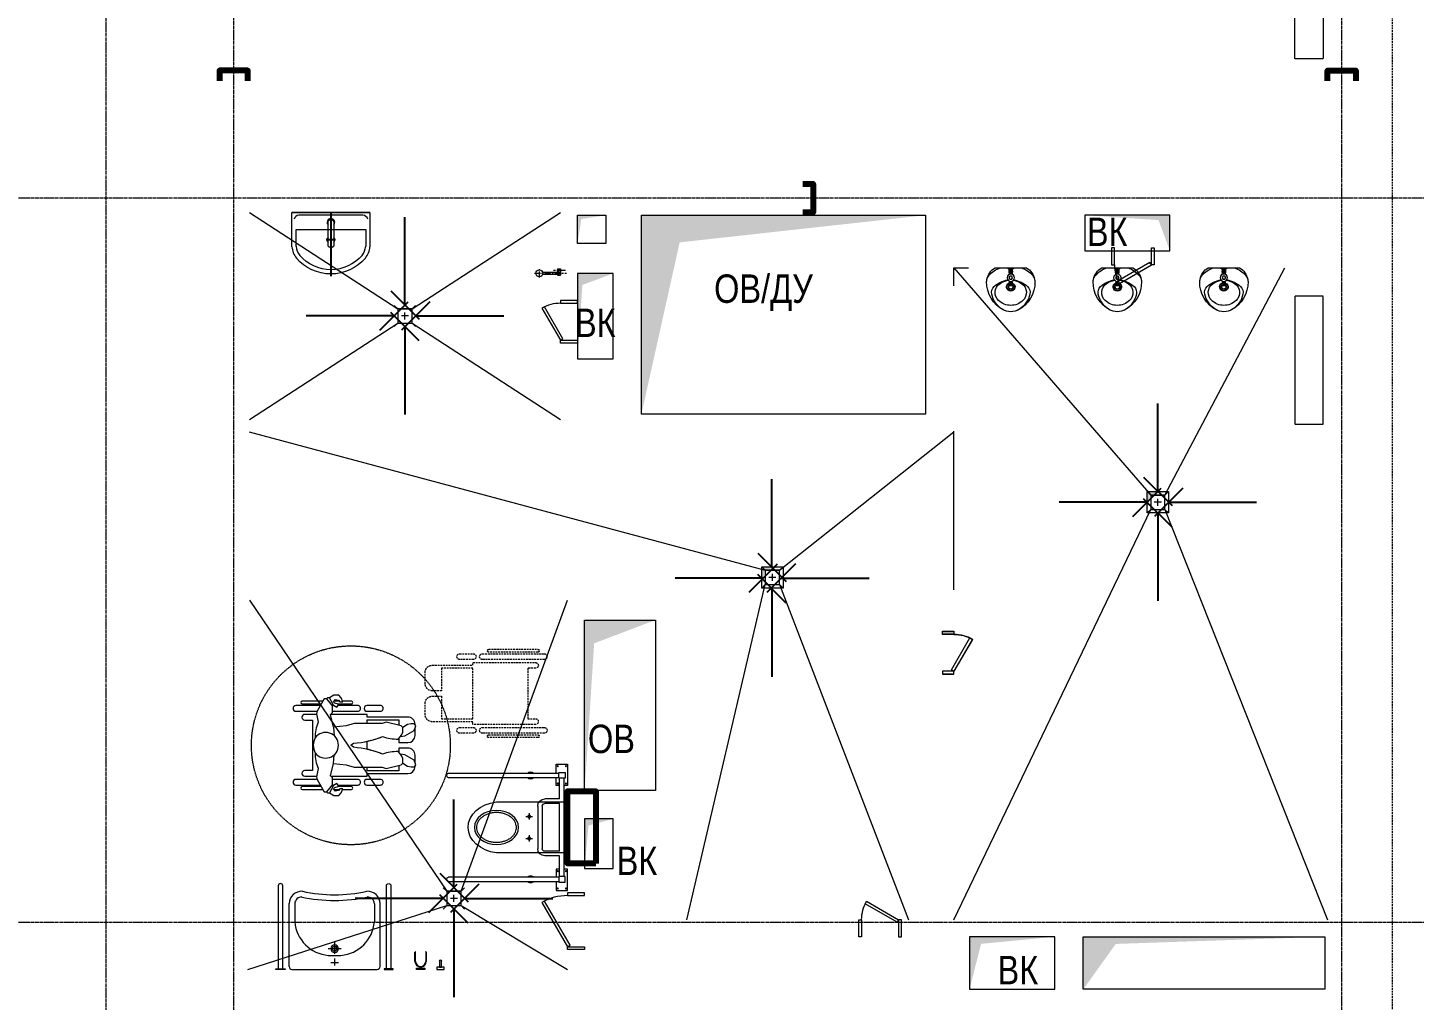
# Model space of a CAD drawing. Header units: millimetres. Extents: x -231292 to 573618, y -153144 to 564035.
# Drawn here: x -116425 to -106665, y 199948 to 206795 of the extents above; entities that cross this region are included whole.
import ezdxf

# ---------------------------------------------------------------- set-up
doc = ezdxf.new("R2010")
doc.units = ezdxf.units.MM
for name, pattern in [('ADSK_Невидимые', [5, 3, -2]), ('CENTER2', [28.575, 19.05, -3.175, 3.175, -3.175]), ('DASHED', [19.05, 12.7, -6.35]), ('HIDDEN2', [4.7625, 3.175, -1.5875]), ('NIEIOIAY', [0]), ('OO_EOIOIEOE_IAY__EIIEY_-002', [70.833333, 41.666667, -8.333333, 12.5, -8.333333])]:
    doc.linetypes.add(name, pattern=pattern)
doc.layers.get('0').update_dxf_attribs({"color": 250})
doc.layers.get('Defpoints').update_dxf_attribs({"color": 250})
for name, color, linetype, lineweight in [('АИ_Сантехника', 250, 'Continuous', 0), ('АР_Двери_лючки', 250, 'Continuous', 0), ('АР_Отверстия', 250, 'Continuous', 9), ('АР_Отопительные приборы', 250, 'HIDDEN2', 0), ('АР_Сантехника', 250, 'Continuous', 5), ('АР_Сантехника_МГН', 250, 'Continuous', 0), ('ВК_Шахты', 5, 'Continuous', 9), ('КМ_Фахверки', 250, 'Continuous', 80), ('ОВ_Шахты', 250, 'Continuous', 5), ('РД_Оси_100', 250, 'Continuous', 0), ('РД_Разуклонка к трапам', 124, 'Continuous', 0)]:
    doc.layers.add(name, color=color, linetype=linetype, lineweight=lineweight)
doc.layers.add('АР_Делит', color=250, linetype='Continuous', lineweight=0, plot=False)
doc.styles.add('style1', font='ARIALN.TTF')
doc.dimstyles.new('scale_100', dxfattribs={"dimtxt": 200, "dimasz": 125, "dimexe": 60, "dimexo": 100, "dimgap": 30, "dimtad": 1, "dimdec": 0, "dimdsep": 46, "dimtxsty": 'style1', "dimblk": 'OBLIQUE', "dimcen": 150, "dimdle": 60, "dimclrd": 256, "dimclre": 256, "dimclrt": 256, "dimadec": 0, "dimazin": 0, "dimtfac": 1, "dimtdec": 0, "dimtmove": 1, "dimatfit": 3, "dimldrblk": 'OBLIQUE', "dimfxl": 1, "dimtolj": 1, "dimtzin": 0, "dimarcsym": 0})

# ---------------------------------------------------------------- blocks, each defined once
blk = doc.blocks.new('_Oblique')
at = {"color": 0, "linetype": 'ByBlock', "lineweight": -2}
blk.add_line((-0.5, -0.5), (0.5, 0.5), dxfattribs=at)
blk = doc.blocks.new('A$Cd7e03b91')
at = {"layer": 'РД_Разуклонка к трапам', "lineweight": 0}
for p, q in [((-100, 100), (-150, 150)), ((-50, 0), (50, 0)), ((0, -50), (0, 50)), ((100, 100), (150, 150)), ((-100, -100), (-150, -150)), ((100, -100), (150, -150))]:
    blk.add_line(p, q, dxfattribs=at)
blk.add_lwpolyline([(-100, 100), (100, 100), (100, -100), (-100, -100), (-100, 100)], dxfattribs=at)
blk.add_lwpolyline([(-100, 100), (100, 100), (100, -100), (-100, -100), (-100, 100)], dxfattribs=at)
blk = doc.blocks.new('СОШ_2200_АР_ОСИ_М100_28.05.24')
at = {"layer": 'АР_Делит', "color": 5, "linetype": 'DASHED'}
blk.add_lwpolyline([(114955, 135155), (114955, -355), (93595.036, -355), (93595.036, 13855), (94145, 13855), (94145, 68320)], dxfattribs=at)
at = {"layer": 'РД_Оси_100', "linetype": 'CENTER2'}
for p, q in [((114600, -6155), (114600, 139938.679)), ((119910, 50400), (94200, 50400)), ((119910, 45300), (94200, 45300))]:
    blk.add_line(p, q, dxfattribs=at)
for points in [[(105900, 139938.679), (105900, -6155)], [(106800, -6155), (106800, 139938.679)]]:
    blk.add_lwpolyline(points, dxfattribs=at)
blk = doc.blocks.new('otv')
at = {"linetype": 'Continuous'}
blk.add_lwpolyline([(0, -1), (0, 0), (1, 0), (1, -1)], close=True, dxfattribs=at)
blk.add_solid([(0, -1), (0, 0), (0.1346, -0.1366), (1, 0)], dxfattribs=at)
blk = doc.blocks.new('Ф_пеноблок 200')
at = {"layer": 'КМ_Фахверки'}
blk.add_lwpolyline([(0, -75), (0, 0), (200, 0), (200, -75)], dxfattribs=at)
blk = doc.blocks.new('Раковина 550х435')
for points in [[(-321.9, -242.7, -0.459952), (-321.9, 242.7)], [(-302.8, -219.5, -0.458637), (-302.8, 219.5)]]:
    blk.add_lwpolyline(points, format="xyb")
for points in [[(-241.8, 275), (0, 275), (0, -275), (-241.8, -275)], [(-240.2, 245), (-120, 245), (-120, -245), (-240.2, -245)], [(-20, -224.7), (-20, 224.7)], [(0, -275), (0, 275)]]:
    blk.add_lwpolyline(points)
for centre, radius, start, end in [((-226.7, 122.1), 153.6, 95.62187, 128.26685), ((-226.7, 122.1), 123.6, 95.62187, 128.26685), ((-59.6, 221.7), 39.7, 4.35212, 73.11896), ((-193, 0), 27, 47.79455, 132.20545), ((-70, 0), 27, 227.79455, 132.20545), ((-193, 0), 27, 227.79455, 312.20545), ((-226.7, -122.1), 153.6, 231.73315, 264.37813), ((-226.7, -122.1), 123.6, 231.73315, 264.37813), ((-59.6, -221.7), 39.7, 286.88104, 355.64788)]:
    blk.add_arc(centre, radius, start, end)
blk.add_open_spline([(-232.3, 20), (-233.1, 20), (-233.9, 19.9), (-235.6, 19.6), (-236.4, 19.3), (-238, 18.6), (-238.8, 18.1), (-240.7, 16.8), (-241.7, 15.7), (-243.6, 13.4), (-244.4, 12.2), (-245.6, 9.4), (-246.1, 8), (-246.9, 5.2), (-247.1, 3.7), (-247.3, 1.6), (-247.3, 0.8), (-247.3, -0.6), (-247.3, -1.3), (-247.2, -2.7), (-247.1, -3.5), (-246.7, -5.9), (-246.3, -7.7), (-244.9, -11.1), (-244.1, -12.7), (-242.2, -15.3), (-241.2, -16.3), (-238.9, -18.1), (-237.7, -18.8), (-235.4, -19.6), (-234.4, -19.9), (-233.2, -20), (-233, -20), (-232.8, -20), (-232.7, -20), (-232.6, -20), (-232.5, -20), (-232.3, -20), (-232.3, -20), (-232.3, -20), (-232.3, -20), (-232.2, -20), (-232.2, -20), (-232.1, -20), (-232.1, -20), (-232, -20), (-231.9, -20), (-231.6, -20), (-231.4, -20), (-230.9, -20), (-230.6, -20), (-229.5, -20), (-228.8, -20), (-226.7, -20), (-225.2, -20), (-220.8, -20), (-217.9, -20), (-208.7, -20), (-202.4, -20), (-182.7, -20), (-168.5, -20), (-150.2, -20), (-147, -20), (-137.3, -20), (-130.6, -20), (-110.2, -20), (-95.8, -20), (-77.8, -20), (-74.7, -20), (-71.5, -20), (-71.2, -20), (-70.9, -20), (-70.8, -20), (-70.5, -20), (-70.4, -20), (-70.3, -20), (-70.2, -20), (-70.1, -20), (-70.1, -20), (-70, -20), (-70, -20), (-70, -20), (-70, -20), (-70, -20), (-70, -20), (-69.9, -20), (-69.9, -20), (-69.9, -20), (-69.8, -20), (-69.7, -20), (-69.7, -20), (-69.5, -20), (-69.3, -20), (-68.9, -20), (-68.6, -20), (-67.8, -19.9), (-67.2, -19.8), (-65.5, -19.5), (-64.3, -19.2), (-62, -18.4), (-60.9, -17.9), (-58.7, -16.6), (-57.7, -15.8), (-55.8, -14.1), (-54.9, -13.2), (-53.4, -11.2), (-52.7, -10.1), (-51.6, -7.9), (-51.1, -6.7), (-50.5, -4.4), (-50.2, -3.3), (-50, -1.5), (-50, -0.9), (-50, 0.1), (-50, 0.4), (-50, 1.2), (-50.1, 1.6), (-50.2, 2.7), (-50.3, 3.5), (-50.8, 5.7), (-51.3, 7.2), (-52.6, 10.1), (-53.5, 11.4), (-55.6, 13.9), (-56.8, 15.1), (-59.4, 17), (-60.8, 17.8), (-63.7, 19), (-65.2, 19.5), (-66.9, 19.8), (-67.1, 19.8), (-67.8, 19.9), (-68.3, 19.9), (-68.9, 20), (-69, 20), (-69.3, 20), (-69.5, 20), (-69.8, 20), (-69.9, 20), (-70, 20), (-70, 20), (-70, 20), (-70, 20), (-70.1, 20), (-70.1, 20), (-70.1, 20), (-70.2, 20), (-70.3, 20), (-70.4, 20), (-70.7, 20), (-70.8, 20), (-71.3, 20), (-71.7, 20), (-72.7, 20), (-73.4, 20), (-75.4, 20), (-76.7, 20), (-80.7, 20), (-83.4, 20), (-91.3, 20), (-96.4, 20), (-111.7, 20), (-121.5, 20), (-149.9, 20), (-167.5, 20), (-201.6, 20), (-217.8, 20), (-232.3, 20)], degree=3, knots=[0, 0, 0, 0, 0.153365, 0.153365, 0.30673, 0.30673, 0.460095, 0.460095, 0.703256, 0.703256, 0.946417, 0.946417, 1.189578, 1.189578, 1.432739, 1.432739, 1.565545, 1.565545, 1.691125, 1.691125, 1.816705, 1.816705, 2.111192, 2.111192, 2.405679, 2.405679, 2.645118, 2.645118, 2.884557, 2.884557, 3.077844, 3.077844, 3.107789, 3.107789, 3.118001, 3.118001, 3.138423, 3.138423, 3.141442, 3.141442, 3.141976, 3.141976, 3.142511, 3.142511, 3.143579, 3.143579, 3.145716, 3.145716, 3.14999, 3.14999, 3.158538, 3.158538, 3.175635, 3.175635, 3.209827, 3.209827, 3.278213, 3.278213, 3.414983, 3.414983, 3.688524, 3.688524, 3.745517, 3.745517, 3.859502, 3.859502, 4.087472, 4.087472, 4.133346, 4.133346, 4.136438, 4.136438, 4.138418, 4.138418, 4.140015, 4.140015, 4.140937, 4.140937, 4.141313, 4.141313, 4.141684, 4.141684, 4.142394, 4.142394, 4.143815, 4.143815, 4.146658, 4.146658, 4.152342, 4.152342, 4.163711, 4.163711, 4.186448, 4.186448, 4.231923, 4.231923, 4.322872, 4.322872, 4.504772, 4.504772, 4.686671, 4.686671, 4.86857, 4.86857, 5.05047, 5.05047, 5.232369, 5.232369, 5.414268, 5.414268, 5.596168, 5.596168, 5.695139, 5.695139, 5.756437, 5.756437, 5.817734, 5.817734, 5.940329, 5.940329, 6.172478, 6.172478, 6.404627, 6.404627, 6.636776, 6.636776, 6.868925, 6.868925, 7.101074, 7.101074, 7.139346, 7.139346, 7.215891, 7.215891, 7.233819, 7.233819, 7.269676, 7.269676, 7.283061, 7.283061, 7.283218, 7.283218, 7.283375, 7.283375, 7.28369, 7.28369, 7.28432, 7.28432, 7.285579, 7.285579, 7.288098, 7.288098, 7.293136, 7.293136, 7.303211, 7.303211, 7.323361, 7.323361, 7.363661, 7.363661, 7.444261, 7.444261, 7.605462, 7.605462, 7.927863, 7.927863, 8.283185, 8.283185, 8.283185, 8.283185])
at = {"layer": 'Defpoints'}
blk.add_line((-193, -32.4), (-193, 32.4), dxfattribs=at)
blk.add_lwpolyline([(0, 0), (-450, 0)], dxfattribs=at)
blk = doc.blocks.new('унитаз Olymp МГН')
at = {"layer": 'АР_Сантехника'}
for points in [[(500, 180), (0, 180), (0, -180), (500, -180)], [(270, 100.1), (270, 54.9)], [(292.6, 77.5), (247.4, 77.5)], [(292.6, -77.5), (247.4, -77.5)], [(270, -54.9), (270, -100.1)]]:
    blk.add_lwpolyline(points, dxfattribs=at)
for centre in [(270, 76.7), (270, -78.3)]:
    blk.add_circle(centre, 9.03, dxfattribs=at)
blk.add_ellipse((500, 0), major_axis=(-155.5, 0), ratio=0.771216, dxfattribs=at)
blk.add_ellipse((460, 0), major_axis=(240, 0), ratio=0.760563, start_param=4.879159, end_param=7.686534, dxfattribs=at)
blk.add_open_spline([(359.5, 0), (359.5, -4.7), (359.9, -9.4), (361.9, -20.3), (363.8, -26.5), (369.1, -38.6), (372.6, -44.5), (380.9, -55.9), (385.8, -61.3), (397, -71.5), (403.3, -76.2), (416.9, -84.8), (424.3, -88.6), (440, -95.1), (448.2, -97.7), (465.3, -101.9), (474.2, -103.4), (492, -105), (501.1, -105.2), (519, -104.2), (527.9, -103.1), (545.3, -99.5), (553.7, -97.2), (569.8, -91.2), (577.4, -87.7), (591.7, -79.7), (598.2, -75.2), (610.1, -65.4), (615.4, -60.1), (624.4, -49), (628.3, -43.2), (634.4, -31.2), (636.7, -25.1), (639.8, -12.6), (640.5, -6.3), (640.5, 6.2), (639.8, 12.5), (636.7, 24.9), (634.4, 31.1), (628.3, 43.1), (624.5, 48.9), (615.4, 60), (610.2, 65.3), (598.4, 75.1), (591.8, 79.6), (577.6, 87.6), (569.9, 91.2), (553.9, 97.1), (545.4, 99.5), (528.1, 103), (519.2, 104.2), (501.2, 105.2), (492.2, 105), (474.3, 103.4), (465.5, 101.9), (448.4, 97.8), (440.1, 95.1), (424.5, 88.6), (417.1, 84.8), (403.4, 76.3), (397.1, 71.6), (385.9, 61.4), (381, 56), (372.6, 44.6), (369.2, 38.7), (363.8, 26.6), (361.9, 20.4), (359.9, 9.5), (359.5, 4.7), (359.5, 0)], degree=3, knots=[0, 0, 0, 0, 0.140076, 0.140076, 0.327634, 0.327634, 0.515193, 0.515193, 0.702751, 0.702751, 0.890309, 0.890309, 1.077868, 1.077868, 1.265426, 1.265426, 1.452985, 1.452985, 1.640543, 1.640543, 1.828101, 1.828101, 2.01566, 2.01566, 2.203218, 2.203218, 2.390777, 2.390777, 2.578335, 2.578335, 2.765893, 2.765893, 2.953452, 2.953452, 3.14101, 3.14101, 3.328568, 3.328568, 3.516127, 3.516127, 3.703685, 3.703685, 3.891244, 3.891244, 4.078802, 4.078802, 4.26636, 4.26636, 4.453919, 4.453919, 4.641477, 4.641477, 4.829036, 4.829036, 5.016594, 5.016594, 5.204152, 5.204152, 5.391711, 5.391711, 5.579269, 5.579269, 5.766828, 5.766828, 5.954386, 5.954386, 6.141944, 6.141944, 6.283185, 6.283185, 6.283185, 6.283185], dxfattribs=at)
blk = doc.blocks.new('Отк пор с опор')
at = {"layer": 'АР_Сантехника'}
for p, q in [((36.2, 345.4), (36.2, 345.4)), ((812.8, 380.8), (38.2, 380.9)), ((38.2, 350), (812.8, 350)), ((32, 200), (135.8, 200)), ((32, 168), (135.8, 168)), ((153.8, 150), (153.8, -150)), ((185.8, 150), (185.8, -150)), ((32, -168), (135.8, -168)), ((32, -200), (135.8, -200)), ((36.2, -345.4), (36.2, -345.4)), ((38.2, -350), (812.8, -349.9)), ((812.8, -380.8), (38.2, -380.8))]:
    blk.add_line(p, q, dxfattribs=at)
for points in [[(56.2, 380.9), (56.2, 445.4), (-24.2, 445.4), (-24.2, 294.5), (0, 294.5)], [(0, -345.4), (0, 345.4)], [(32, 294.5), (56.2, 294.5), (56.2, 350)], [(32, 200), (32, 345.4)], [(32, -168), (32, 168)], [(32, -345.4), (32, -200)], [(56.2, -380.8), (56.2, -445.3), (-24.2, -445.3), (-24.2, -294.5), (0, -294.5)], [(32, -294.5), (56.2, -294.5), (56.2, -350)]]:
    blk.add_lwpolyline(points, dxfattribs=at)
for points in [[(-6.2, 345.4), (38.2, 345.4), (38.2, 385.3), (-6.2, 385.3)], [(-6.2, -345.4), (38.2, -345.4), (38.2, -385.2), (-6.2, -385.2)]]:
    blk.add_lwpolyline(points, close=True, dxfattribs=at)
for centre in [(-12.6, 430.9), (44.6, 430.9), (-12.6, 309), (44.6, 309), (-12.6, -308.9), (44.6, -308.9), (-12.6, -430.9), (44.6, -430.9)]:
    blk.add_circle(centre, 3.56, dxfattribs=at)
for centre, radius, start, end in [((235.7, 362.9), 27.7, 40.29104, 139.70234), ((235.7, 367.9), 27.7, 220.35993, 319.63345), ((810.5, 365.4), 15.6, 98.55744, 98.57514), ((810.5, 365.4), 15.6, 278.5854, 81.43611), ((135.8, 150), 50, 0, 90), ((135.8, 150), 18, 0, 90), ((135.8, -150), 50, 270, 0), ((135.8, -150), 18, 270, 0), ((235.7, -367.9), 27.7, 40.36655, 139.64007), ((235.7, -362.9), 27.7, 220.29766, 319.70896), ((810.5, -365.3), 15.6, 261.42486, 261.44256), ((810.5, -365.3), 15.6, 278.56389, 81.4146)]:
    blk.add_arc(centre, radius, start, end, dxfattribs=at)
blk = doc.blocks.new('Коляска')
at = {"layer": 'АИ_Сантехника', "linetype": 'DASHED', "lineweight": 0}
for p, q in [((-279.8, 116.6), (-279.8, -318.4)), ((-239.8, -318.4), (-239.8, 116.6)), ((239.8, 116.6), (239.8, -318.4)), ((279.8, -318.4), (279.8, 116.6)), ((-310.9, 71.7), (-310.9, -273.5)), ((-290.9, -273.5), (-290.9, 71.7)), ((-217.5, 55), (-217.5, -385)), ((-177.5, 0), (-177.5, 55)), ((177.5, 0), (-177.5, 0)), ((177.5, 55), (177.5, 0)), ((217.5, -385), (217.5, 55)), ((290.9, 71.7), (290.9, -273.5)), ((310.9, -273.5), (310.9, 71.7)), ((-279.8, -383.4), (-279.8, -478.4)), ((-239.8, -478.4), (-239.8, -383.4)), ((-217.5, -385), (-199, -385)), ((-199, -385), (-199, -671.7)), ((-179, -606.7), (-179, -385)), ((-179, -385), (179, -385)), ((179, -385), (179, -606.7)), ((199, -671.7), (199, -385)), ((199, -385), (217.5, -385)), ((239.8, -383.4), (239.8, -478.4)), ((279.8, -478.4), (279.8, -383.4)), ((-19, -606.7), (-179, -606.7)), ((-19, -671.7), (-19, -606.7)), ((179, -606.7), (19, -606.7)), ((19, -606.7), (19, -671.7)), ((-149, -721.7), (-69, -721.7)), ((69, -721.7), (149, -721.7))]:
    blk.add_line(p, q, dxfattribs=at)
for centre, radius, start, end in [((-259.8, 116.6), 20, 0, 180), ((259.8, 116.6), 20, 0, 180), ((-300.9, 71.7), 10, 0, 180), ((-197.5, 55), 20, 0, 180), ((197.5, 55), 20, 0, 180), ((300.9, 71.7), 10, 0, 180), ((-300.9, -273.5), 10, 180, 0), ((300.9, -273.5), 10, 180, 0), ((-259.8, -318.4), 20, 180, 0), ((-259.8, -383.4), 20, 0, 180), ((259.8, -318.4), 20, 180, 0), ((259.8, -383.4), 20, 0, 180), ((-259.8, -478.4), 20, 180, 0), ((259.8, -478.4), 20, 180, 0), ((-149, -671.7), 50, 180, 270), ((-69, -671.7), 50, 270, 0), ((69, -671.7), 50, 180, 270), ((149, -671.7), 50, 270, 0)]:
    blk.add_arc(centre, radius, start, end, dxfattribs=at)
blk = doc.blocks.new('Инвалид')
at = {"layer": 'АР_Сантехника'}
for p, q in [((-310.9, 341.9), (-310.9, 197.2)), ((-290.9, 208.3), (-290.9, 341.9)), ((-279.8, 386.7), (-279.8, 214.4)), ((-239.8, 236.4), (-239.8, 386.7)), ((-217.5, 325.1), (-217.5, 240.7)), ((-177.5, 270.1), (-177.5, 325.1)), ((177.5, 325.1), (177.5, 270.1)), ((217.5, 240.7), (217.5, 325.1)), ((239.8, 386.7), (239.8, 236.4)), ((279.8, 214.4), (279.8, 386.7)), ((290.9, 341.9), (290.9, 208.3)), ((310.9, 197.2), (310.9, 341.9)), ((-240.5, 236.2), (-328, 187.7)), ((-221.2, 241.4), (-240.5, 236.2)), ((-162.1, 230.9), (-221.2, 241.4)), ((177.5, 270.1), (-177.5, 270.1)), ((221.2, 241.4), (162.1, 230.9)), ((240.5, 236.2), (221.2, 241.4)), ((328, 187.7), (240.5, 236.2)), ((-335.1, 150.6), (-352.6, 120.3)), ((-352.6, 120.3), (-352.6, 85.3)), ((-328, 172.7), (-335.1, 165.6)), ((-328, 172.7), (-335.1, 165.6)), ((-335.1, 165.6), (-335.1, 150.6)), ((-335.1, 165.6), (-335.1, 150.6)), ((-282, 122.4), (-335.1, 150.6)), ((-328, 187.7), (-328, 172.7)), ((-275, 129.5), (-328, 172.7)), ((-322.5, 107.4), (-306.8, 123.2)), ((-317.4, 88.1), (-322.5, 107.4)), ((-310.9, 119.1), (-310.9, 81.6)), ((-306.8, 123.2), (-296.2, 112.6)), ((-296.2, 112.6), (-289.7, 88.5)), ((-282, 122.4), (-275, 129.5)), ((-282, 122.4), (-279.8, 124.6)), ((-269.1, 99.1), (-282, 122.4)), ((-279.7, 88.5), (-269.1, 99.1)), ((-275, 129.5), (-255, 129.5)), ((-255, 129.5), (-230, 129.5)), ((-239.8, -48.3), (-239.8, 129.5)), ((-230, 129.5), (-215.8, 143.6)), ((-217.5, 142), (-217.5, -114.9)), ((-215.8, 143.6), (-128.1, 123.4)), ((-128.1, 123.4), (-137.5, 33.9)), ((-128.1, 123.4), (-66.9, 117)), ((128.1, 123.4), (66.9, 117)), ((128.1, 123.4), (215.8, 143.6)), ((137.5, 33.9), (128.1, 123.4)), ((215.8, 143.6), (230, 129.5)), ((217.5, -114.9), (217.5, 142)), ((230, 129.5), (255, 129.5)), ((239.8, 129.5), (239.8, -48.3)), ((255, 129.5), (275, 129.5)), ((282, 122.4), (269.1, 99.1)), ((269.1, 99.1), (279.7, 88.5)), ((328, 172.7), (275, 129.5)), ((275, 129.5), (282, 122.4)), ((279.8, 124.6), (282, 122.4)), ((282, 122.4), (335.1, 150.6)), ((289.7, 88.5), (296.2, 112.6)), ((296.2, 112.6), (306.8, 123.2)), ((306.8, 123.2), (322.5, 107.4)), ((310.9, 81.6), (310.9, 119.1)), ((322.5, 107.4), (317.4, 88.1)), ((328, 172.7), (328, 187.7)), ((335.1, 165.6), (328, 172.7)), ((335.1, 165.6), (328, 172.7)), ((335.1, 150.6), (335.1, 165.6)), ((335.1, 150.6), (335.1, 165.6)), ((352.6, 120.3), (335.1, 150.6)), ((352.6, 85.3), (352.6, 120.3)), ((-352.6, 85.3), (-335.1, 67.8)), ((-335.1, 67.8), (-306.8, 57.5)), ((-306.8, 77.5), (-317.4, 88.1)), ((-310.9, 59), (-310.9, -3.4)), ((-306.8, 57.5), (-306.8, 77.5)), ((-290.9, -3.4), (-290.9, 92.9)), ((-289.7, 88.5), (-279.7, 88.5)), ((-279.8, 88.5), (-279.8, -48.3)), ((-137.5, 33.9), (-153.1, -24.1)), ((-14.1, -19), (0, 0)), ((0, 0), (14.1, -19)), ((153.1, -24.1), (137.5, 33.9)), ((279.7, 88.5), (289.7, 88.5)), ((279.8, -48.3), (279.8, 88.5)), ((290.9, 92.9), (290.9, -3.4)), ((317.4, 88.1), (306.8, 77.5)), ((306.8, 77.5), (306.8, 57.5)), ((306.8, 57.5), (335.1, 67.8)), ((310.9, -3.4), (310.9, 59)), ((335.1, 67.8), (352.6, 85.3)), ((-153.1, -24.1), (-153.1, -219.1)), ((153.1, -219.1), (153.1, -24.1)), ((-279.8, -113.3), (-279.8, -208.3)), ((-239.8, -208.3), (-239.8, -113.3)), ((-217.5, -114.9), (-199, -114.9)), ((-199, -114.9), (-199, -401.6)), ((-179, -336.6), (-179, -114.9)), ((-179, -114.9), (-153.1, -114.9)), ((-28.7, -114.9), (28.7, -114.9)), ((153.1, -114.9), (179, -114.9)), ((179, -114.9), (179, -336.6)), ((199, -401.6), (199, -114.9)), ((199, -114.9), (217.5, -114.9)), ((239.8, -113.3), (239.8, -208.3)), ((279.8, -208.3), (279.8, -113.3)), ((-153.1, -219.1), (-163.3, -247.3)), ((-163.3, -247.3), (-136.7, -354)), ((136.7, -354), (163.3, -247.3)), ((163.3, -247.3), (153.1, -219.1)), ((-141, -336.6), (-179, -336.6)), ((-126.1, -364.6), (-146.1, -399.2)), ((-136.7, -354), (-126.1, -364.6)), ((-104.6, -444.4), (-67.1, -379.4)), ((-67.1, -379.4), (-61.9, -349.9)), ((-61.9, -349.9), (-44.2, -332.2)), ((-19, -336.6), (-48.6, -336.6)), ((-19, -401.6), (-19, -336.6)), ((48.6, -336.6), (19, -336.6)), ((19, -336.6), (19, -401.6)), ((44.2, -332.2), (61.9, -349.9)), ((61.9, -349.9), (67.1, -379.4)), ((67.1, -379.4), (104.6, -444.4)), ((126.1, -364.6), (136.7, -354)), ((146.1, -399.2), (126.1, -364.6)), ((179, -336.6), (141, -336.6)), ((-146.1, -399.2), (-150.4, -423.9)), ((-150.4, -423.9), (-150.4, -448.9)), ((-150.4, -448.9), (-137.5, -456.4)), ((-137.5, -456.4), (-104.6, -444.4)), ((-124.4, -451.6), (-69, -451.6)), ((69, -451.6), (124.4, -451.6)), ((104.6, -444.4), (137.5, -456.4)), ((137.5, -456.4), (150.4, -448.9)), ((150.4, -423.9), (146.1, -399.2)), ((150.4, -448.9), (150.4, -423.9))]:
    blk.add_line(p, q, dxfattribs=at)
at = {"layer": 'АР_Сантехника', "linetype": 'ADSK_Невидимые'}
blk.add_circle((0, 0), 700, dxfattribs=at)
at = {"layer": 'АР_Сантехника'}
for centre, radius, start, end in [((-259.8, 386.7), 20, 0, 180), ((259.8, 386.7), 20, 0, 180), ((-300.9, 341.9), 10, 0, 180), ((-197.5, 325.1), 20, 0, 180), ((197.5, 325.1), 20, 0, 180), ((300.9, 341.9), 10, 0, 180), ((-64.2, 2.3), 248.7, 87.44092, 113.17919), ((0, 177.7), 90.3, 126.02257, 53.97743), ((-2.2, 166.8), 98.2, 88.73834, 121.26166), ((2.2, 166.8), 98.2, 58.73834, 91.26166), ((64.2, 2.3), 248.7, 66.82081, 92.55908), ((-300.9, -3.4), 10, 180, 0), ((-259.8, -48.3), 20, 180, 0), ((-259.8, -113.3), 20, 0, 180), ((-751.4, 43.5), 739.9, 338.84164, 355.15836), ((751.4, 43.5), 739.9, 184.84164, 201.15836), ((259.8, -48.3), 20, 180, 0), ((259.8, -113.3), 20, 0, 180), ((300.9, -3.4), 10, 180, 0), ((-751.4, 43.5), 739.9, 338.84164, 343.83078), ((-751.4, 43.5), 739.9, 345.39996, 347.63992), ((751.4, 43.5), 739.9, 192.36008, 194.60004), ((751.4, 43.5), 739.9, 196.16922, 201.15836), ((-259.8, -208.3), 20, 180, 0), ((-347.3, -324.5), 303.2, 358.54989, 19.45011), ((347.3, -324.5), 303.2, 160.54989, 181.45011), ((259.8, -208.3), 20, 180, 0), ((-109, -291.5), 75.1, 256.85123, 308.93337), ((109, -291.5), 75.1, 231.06663, 283.14877), ((-149, -401.6), 50, 180, 270), ((-69, -401.6), 50, 270, 0), ((69, -401.6), 50, 180, 270), ((149, -401.6), 50, 270, 0)]:
    blk.add_arc(centre, radius, start, end, dxfattribs=at)
blk = doc.blocks.new('Умывальник')
at = {"layer": 'АР_Сантехника', "lineweight": 0}
for p, q in [((-250, 20), (-250, 463.4)), ((390, 20), (390, 463.4)), ((-230, 0), (370, 0))]:
    blk.add_line(p, q, dxfattribs=at)
for points in [[(-210, 462.9), (-210, 334.2)], [(350, 462.9), (350, 334.2)], [(24.2, 146.6), (115.8, 146.6)], [(25.9, 98.9), (114.1, 98.9)], [(70, 192.4), (70, 109.6)], [(42.6, 49), (97.4, 49)], [(70, 76.5), (70, 26.8)]]:
    blk.add_lwpolyline(points, dxfattribs=at)
for centre, radius, start, end in [((-162.2, 462.3), 87.8, 86.58849, 179.32644), ((-162.2, 462.3), 47.8, 86.58849, 179.32644), ((70, 1583.9), 1098.5, 257.61925, 282.38075), ((70, 1583.9), 1058.5, 257.61925, 282.38075), ((302.2, 462.3), 87.8, 0.67356, 93.41151), ((302.2, 462.3), 47.8, 0.67356, 93.41151), ((46.6, 355.6), 257.5, 184.76616, 265.39638), ((93.4, 355.6), 257.5, 274.60362, 355.23384), ((70, 146.6), 27.3, 90, 270), ((70, 146.6), 16.4, 90, 270), ((70, 146.6), 27.3, 270, 90), ((70, 146.6), 16.4, 270, 90), ((-230, 20), 20, 180, 270), ((370, 20), 20, 270, 0)]:
    blk.add_arc(centre, radius, start, end, dxfattribs=at)
blk = doc.blocks.new('п')
at = {"layer": 'АР_Сантехника'}
for p, q in [((-32.5, -13.1), (32.5, -13.1)), ((-32.5, -17.1), (-32.5, -13.1)), ((32.5, -17.1), (-32.5, -17.1)), ((17.9, -17.1), (-17.9, -17.1)), ((-15.9, -17.1), (-16, -602.1)), ((15.9, -602.1), (15.9, -17.1)), ((32.5, -13.1), (32.5, -17.1))]:
    blk.add_line(p, q, dxfattribs=at)
blk.add_arc((0, -601.3), 15.9, 182.77443, 357.22588, dxfattribs=at)
blk = doc.blocks.new('крюк')
at = {"layer": 'АР_Сантехника'}
for points in [[(-101, 0), (101, 0), (101, -30), (-101, -30)], [(-11, -30), (11, -30), (11, -55), (-11, -55)]]:
    blk.add_lwpolyline(points, close=True, dxfattribs=at)
for points in [[(-134, -412), (-134, -189)], [(-119, -412), (-119, -189)], [(119, -189), (119, -412)], [(134, -189), (134, -412)]]:
    blk.add_lwpolyline(points, dxfattribs=at)
for centre, radius, start, end in [((0, -189), 134, 0, 180), ((0, -189), 119, 0, 180), ((-126, -412), 7.5, 180, 0), ((126, -412), 7.5, 180, 0)]:
    blk.add_arc(centre, radius, start, end, dxfattribs=at)
blk = doc.blocks.new('кдо')
at = {"layer": 'АР_Сантехника'}
blk.add_lwpolyline([(-85, 0), (85, 0), (85, -46, -0.414214), (75, -56), (-75, -56, -0.414214), (-85, -46)], format="xyb", close=True, dxfattribs=at)
blk.add_lwpolyline([(-25, -199), (-25, -56), (25, -56), (25, -199)], dxfattribs=at)
blk.add_arc((0, -199), 25.3, 180, 0, dxfattribs=at)
blk = doc.blocks.new('душ гиг')
at = {"layer": 'АР_Сантехника', "linetype": 'OO_EOIOIEOE_IAY__EIIEY_-002'}
for p, q in [((99593.2, 17725.7), (99592.7, 17785.7)), ((99778, 17775.6), (99691.3, 17775.6)), ((99558.8, 17755.7), (99783.2, 17755.7))]:
    blk.add_line(p, q, dxfattribs=at)
at = {"layer": 'АР_Сантехника', "linetype": 'NIEIOIAY'}
for p, q in [((99615.7, 17763.5), (99729.7, 17763.7)), ((99721.5, 17788), (99741.4, 17788)), ((99721.5, 17788), (99721.5, 17763.7)), ((99741.4, 17788), (99741.4, 17743.3)), ((99615.1, 17746.4), (99729.8, 17748.5)), ((99721.5, 17748.3), (99721.5, 17743.3)), ((99721.5, 17743.3), (99741.4, 17743.3))]:
    blk.add_line(p, q, dxfattribs=at)
for centre, radius in [((99592.9, 17755.7), 24), ((99730.4, 17775.6), 6.01)]:
    blk.add_circle(centre, radius, dxfattribs=at)
blk.add_arc((99729.7, 17756.1), 7.61, 270.72054, 90.09408, dxfattribs=at)
at = {"layer": 'АР_Сантехника'}
blk.add_point((99667.9, 17755.7), dxfattribs=at)
blk = doc.blocks.new('Side_DPR_900')
at = {"layer": 'АР_Отопительные приборы'}
blk.add_lwpolyline([(-450, -100), (450, -100), (450, 100), (-450, 100)], close=True, dxfattribs=at)
blk = doc.blocks.new('Bottom_L_1600')
at = {"layer": 'АР_Отопительные приборы'}
blk.add_lwpolyline([(800, -100), (-800, -100), (-800, 100), (800, 100)], close=True, dxfattribs=at)
blk = doc.blocks.new('Писуар1')
at = {"ltscale": 0.1}
for p, q in [((-116.9, 5), (-123.9, 5)), ((-100.9, 9.5), (-100.9, -9.5)), ((-22.6, 1), (-32.4, 1)), ((-116.9, -5), (-123.9, -5)), ((-22.6, -1), (-32.4, -1))]:
    blk.add_line(p, q, dxfattribs=at)
for points in [[(-86.2, 20.3, 0.159683), (-131.4, 117.6, 0.266446), (-186.3, 134.5, 0.202526), (-293.8, 57.4, 0.138117), (-310, 0, 0.138117), (-293.8, -57.4, 0.202526), (-186.3, -134.5, 0.266446), (-131.4, -117.6, 0.159683), (-86.2, -20.3)], [(0, 74, 0.134165), (-52.8, 152.9, 0.117498), (-81.6, 167.8, 0.055999), (-97.1, 169.9, 0.287965), (-298, 50)], [(-88.3, 18.5, 0.122001), (-112.2, 78, 0.470926), (-230.9, 85.8, 0.19139), (-265, 0, 0.19139), (-230.9, -85.8, 0.470926), (-112.2, -78, 0.122001), (-88.3, -18.5)], [(-81.6, -167.8, 0.218246), (0, -110), (0, -13.4), (0, 13.4), (0, 110, 0.218246), (-81.6, 167.8)], [(-120.9, 5, 0.843039), (-150, 0, 0.843039), (-120.9, -5)], [(-110.9, -8.5), (-116.9, -8.5), (-116.9, 9.5), (-110.9, 9.5, -0.414214), (-108.9, 11.5), (-102.9, 11.5, -0.414214), (-100.9, 9.5), (-94.2, 9.5)], [(-94.2, -9.5), (-100.9, -9.5, -0.414214), (-102.9, -11.5), (-108.9, -11.5, -0.414214), (-110.9, -9.5), (-110.9, 9.5)], [(-47.8, 13.5, 0.329102), (-42.3, 11.3, -0.121143), (-9, 11.5)], [(-298, -50, 0.287965), (-97.1, -169.9, 0.055999), (-81.6, -167.8, 0.117498), (-52.8, -152.9, 0.134165), (0, -74)], [(-9, -11.5, -0.121143), (-42.3, -11.3, 0.329102), (-47.8, -13.5)]]:
    blk.add_lwpolyline(points, format="xyb", dxfattribs=at)
for points in [[(-126.4, -10), (-123.9, -10), (-123.9, 10), (-126.4, 10)], [(-58.7, -6.5), (-70, -13), (-81.2, -6.5), (-81.2, 6.5), (-70, 13), (-58.7, 6.5)], [(-18.5, -5.2), (-27.5, -10.4), (-36.5, -5.2), (-36.5, 5.2), (-27.5, 10.4), (-18.5, 5.2)]]:
    blk.add_lwpolyline(points, close=True, dxfattribs=at)
for points in [[(-102.6, 5.5, 0.067174), (-102.9, 7.5, 0.079584), (-103.6, 9, 0.107132), (-104.7, 10.1, 0.140396), (-105.9, 10.5, 0.140396), (-107.1, 10.1, 0.107132), (-108.2, 9, 0.079584), (-108.9, 7.5, 0.067174), (-109.2, 5.5, 0.067174), (-108.9, 3.5, 0.079584), (-108.2, 2, 0.107132), (-107.1, 0.8, 0.140396), (-105.9, 0.5, 0.140396), (-104.7, 0.8, 0.107132), (-103.6, 2, 0.079584), (-102.9, 3.5, 0.067174)], [(-102.6, -5.7, 0.067174), (-102.9, -3.8, 0.079584), (-103.6, -2.2, 0.107132), (-104.7, -1.1, 0.140396), (-105.9, -0.8, 0.140396), (-107.1, -1.1, 0.107132), (-108.2, -2.2, 0.079584), (-108.9, -3.8, 0.067174), (-109.2, -5.7, 0.067174), (-108.9, -7.7, 0.079584), (-108.2, -9.3, 0.107132), (-107.1, -10.4, 0.140396), (-105.9, -10.7, 0.140396), (-104.7, -10.4, 0.107132), (-103.6, -9.3, 0.079584), (-102.9, -7.7, 0.067174)]]:
    blk.add_lwpolyline(points, format="xyb", close=True, dxfattribs=at)
blk.add_lwpolyline([(0, -23), (-9, -11.5), (-9, 11.5), (0, 23)], dxfattribs=at)
for centre, radius in [((-70, 0), 26), ((-70, 0), 11.2), ((-27.5, 0), 11.5), ((-27.5, 0), 9), ((-27.5, 0), 5)]:
    blk.add_circle(centre, radius, dxfattribs=at)
for radius, start, end in [(30, 22.54031, 337.45969), (27, 23.91744, 336.08256), (17, 17.10464, 342.89536)]:
    blk.add_arc((-135, 0), radius, start, end, dxfattribs=at)

msp = doc.modelspace()

# ---------------------------------------------------------------- linework, layer by layer
at = {"layer": 'АР_Двери_лючки', "color": 222, "linetype": 'Continuous', "lineweight": 0}
for points in [[(-108775.078, 205245.168), (-108795.078, 205245.168), (-108795.078, 205125.168), (-108775.078, 205125.168)], [(-108515.078, 205245.168), (-108495.078, 205245.168), (-108495.078, 205125.168), (-108515.078, 205125.168)], [(-108515.078, 205125.168), (-108525.078, 205142.488), (-108750.244, 205012.488), (-108740.244, 204995.168)], [(-112554.956, 204855.168), (-112554.956, 204875.168), (-112674.956, 204875.168), (-112674.956, 204855.168)], [(-112674.956, 204595.168), (-112657.636, 204605.168), (-112787.636, 204830.334), (-112804.956, 204820.334)], [(-112554.956, 204595.168), (-112554.956, 204575.168), (-112674.956, 204575.168), (-112674.956, 204595.168)], [(-109984.956, 202525.531), (-109984.956, 202545.531), (-109904.956, 202545.531), (-109904.956, 202525.531)], [(-109984.956, 202523.988), (-109984.956, 202543.988), (-109904.956, 202543.988), (-109904.956, 202523.988)], [(-109904.956, 202265.531), (-109922.277, 202275.531), (-109792.277, 202500.697), (-109774.956, 202490.697)], [(-109904.956, 202263.988), (-109922.277, 202273.988), (-109792.277, 202499.154), (-109774.956, 202489.154)], [(-109984.956, 202265.531), (-109984.956, 202245.531), (-109904.956, 202245.531), (-109904.956, 202265.531)], [(-109984.956, 202263.988), (-109984.956, 202243.988), (-109904.956, 202243.988), (-109904.956, 202263.988)], [(-112504.956, 200685.168), (-112504.956, 200705.168), (-112624.956, 200705.168), (-112624.956, 200685.168)], [(-112624.956, 200325.168), (-112607.636, 200335.168), (-112787.636, 200646.937), (-112804.956, 200636.937)], [(-110294.957, 200515.168), (-110304.957, 200497.847), (-110530.124, 200627.847), (-110520.124, 200645.168)], [(-110554.957, 200395.168), (-110574.957, 200395.168), (-110574.957, 200515.168), (-110554.957, 200515.168)], [(-110294.957, 200395.168), (-110274.957, 200395.168), (-110274.957, 200515.168), (-110294.957, 200515.168)], [(-112504.956, 200325.168), (-112504.956, 200305.168), (-112624.956, 200305.168), (-112624.956, 200325.168)]]:
    msp.add_lwpolyline(points, close=True, dxfattribs=at)
for centre, radius, start, end in [((-108515.078, 205125.168), 260, 180, 210), ((-112674.956, 204595.168), 260, 90, 120), ((-112624.956, 200325.168), 360, 90, 120)]:
    msp.add_arc(centre, radius, start, end, dxfattribs=at)
at = {"layer": 'АР_Двери_лючки', "color": 222, "linetype": 'Continuous', "lineweight": 0, "extrusion": (0, 0, -1)}
for centre, start, end in [((109904.956, 202265.531), 90, 120), ((109904.956, 202263.988), 90, 120), ((110294.957, 200515.168), 0, 30)]:
    msp.add_arc(centre, 260, start, end, dxfattribs=at)
at = {"layer": 'АР_Делит', "lineweight": 80}
msp.add_lwpolyline([(-112424.957, 200910.232), (-112624.957, 200910.232), (-112624.957, 201420.232), (-112424.957, 201420.232)], close=True, dxfattribs=at)
at = {"layer": 'АР_Сантехника'}
msp.add_lwpolyline([(-109904.956, 204978.834), (-109904.956, 205105.168), (-109803.26, 205105.168)], dxfattribs=at)
at = {"layer": 'РД_Разуклонка к трапам', "ltscale": 2}
for points in [[(-114864.952, 205495.168), (-113819.955, 204815.643), (-113719.955, 204815.643), (-112674.956, 205495.168)], [(-109904.956, 205105.168), (-108519.956, 203504.295), (-108419.956, 203504.295), (-107574.956, 205105.168)], [(-114864.952, 204036.118), (-113819.955, 204715.643), (-113719.955, 204715.643), (-112674.956, 204036.118)], [(-114866.132, 203950.113), (-111233.389, 202975.113), (-111133.389, 202975.113), (-109906.132, 203950.113)], [(-109904.956, 202837.165), (-109904.956, 203955.167)], [(-109904.956, 200515.168), (-108519.956, 203404.295), (-108419.956, 203404.295), (-107274.956, 200515.168)], [(-111784.956, 200515.168), (-111233.389, 202875.113), (-111133.389, 202875.113), (-110224.956, 200515.169)], [(-114864.955, 202765.167), (-113474.956, 200715.168), (-113374.956, 200715.168), (-112624.956, 202765.168)], [(-114874.956, 200165.168), (-113474.956, 200615.168), (-113374.956, 200615.168), (-112624.956, 200165.168)]]:
    msp.add_lwpolyline(points, dxfattribs=at)

# ---------------------------------------------------------------- block references
at = {"layer": 'АИ_Сантехника', "rotation": 90}
msp.add_blockref('Раковина 550х435', (-114290.764, 205495.168), dxfattribs=at)
at = {"layer": 'АР_Отверстия', "color": 1}
for p, xscale, yscale in [((-112104.956, 205475.168), 2000, 1400), ((-112504.956, 202625.168), 500, 1200), ((-108994.956, 200395.168), 1700, 370)]:
    msp.add_blockref('otv', p, dxfattribs=dict(at, xscale=xscale, yscale=yscale))
at = {"layer": 'АР_Отопительные приборы'}
for name, p, rotation in [('Bottom_L_1600', (-107404.956, 207377.246), 89.99999999999999), ('Side_DPR_900', (-107404.958, 204455.168), 90)]:
    msp.add_blockref(name, p, dxfattribs=dict(at, rotation=rotation))
at = {"layer": 'АР_Сантехника'}
msp.add_blockref('душ гиг', (-212416.324, 187310.649), dxfattribs=at)
at = {"layer": 'АР_Сантехника', "xscale": -1, "rotation": 270}
for p in [(-109504.956, 205105.168), (-108754.956, 205105.168), (-108004.956, 205105.168)]:
    msp.add_blockref('Писуар1', p, dxfattribs=at)
at = {"layer": 'АР_Сантехника_МГН'}
for name, p, rotation in [('Инвалид', (-114150.217, 201743.084), 89.99999999999993), ('п', (-114645.907, 200152.084), 180)]:
    msp.add_blockref(name, p, dxfattribs=dict(at, rotation=rotation))
at = {"layer": 'АР_Сантехника_МГН', "xscale": -1}
for name, p, rotation in [('Коляска', (-112905.637, 202107.901), 270), ('п', (-113884.005, 200152.084), 180)]:
    msp.add_blockref(name, p, dxfattribs=dict(at, rotation=rotation))
for name, p in [('Отк пор с опор', (-112649.118, 201165.208)), ('унитаз Olymp МГН', (-112624.956, 201165.232))]:
    msp.add_blockref(name, p, dxfattribs=at)
at = {"layer": 'АР_Сантехника_МГН'}
msp.add_blockref('Умывальник', (-114334.956, 200165.168), dxfattribs=at)
at = {"layer": 'АР_Сантехника_МГН', "yscale": 0.2973947418445227, "zscale": 0.2973947418445227, "rotation": 180}
for name, p, xscale in [('крюк', (-113659.1, 200165.168), 0.2973947418445227), ('кдо', (-113519.112, 200165.168), -0.2973947418445227)]:
    msp.add_blockref(name, p, dxfattribs=dict(at, xscale=xscale))
at = {"layer": 'ВК_Шахты', "color": 1}
for p, xscale, yscale, rotation in [((-112554.956, 205475.168), 200, 200, 359.9999782468097), ((-112554.956, 205064.886), -600, 250, 89.99997824680972), ((-108544.956, 203529.295), 150, 150, 359.9999782468097), ((-112504.955, 201225.168), -350, 200, 89.99997824680972), ((-109795.754, 200395.257), -370, 600, 89.99997824680972)]:
    msp.add_blockref('otv', p, dxfattribs=dict(at, xscale=xscale, yscale=yscale, rotation=rotation))
at = {"layer": 'ВК_Шахты'}
for p, xscale, yscale in [((-108384.59, 205475.168), -600, 250), ((-111258.389, 203000.113), 150, 150)]:
    msp.add_blockref('otv', p, dxfattribs=dict(at, xscale=xscale, yscale=yscale))
at = {"layer": 'КМ_Фахверки', "xscale": -1}
msp.add_blockref('Ф_пеноблок 200', (-114874.956, 206495.168), dxfattribs=at)
at = {"layer": 'КМ_Фахверки'}
msp.add_blockref('Ф_пеноблок 200', (-107274.956, 206495.168), dxfattribs=at)
at = {"layer": 'КМ_Фахверки', "rotation": 270}
msp.add_blockref('Ф_пеноблок 200', (-110894.956, 205695.168), dxfattribs=at)
at = {"layer": 'РД_Оси_100'}
msp.add_blockref('СОШ_2200_АР_ОСИ_М100_28.05.24', (-221774.956, 155195.168), dxfattribs=at)
at = {"layer": 'РД_Разуклонка к трапам', "color": 254, "ltscale": 2, "xscale": -0.5000000000000002, "yscale": 0.5000000000000002, "zscale": 0.5}
for p in [(-113769.955, 204765.643), (-111183.389, 202925.113), (-113424.956, 200665.168)]:
    msp.add_blockref('A$Cd7e03b91', p, dxfattribs=at)
at = {"layer": 'РД_Разуклонка к трапам', "ltscale": 2, "xscale": -0.5000000000000002, "yscale": 0.5000000000000002, "zscale": 0.5}
msp.add_blockref('A$Cd7e03b91', (-108469.956, 203454.295), dxfattribs=at)

# ---------------------------------------------------------------- texts
at = {"layer": 'АР_Отверстия', "insert": (-111245.956, 204929.168), "char_height": 200, "width": 3740.42675, "attachment_point": 5, "style": 'style1'}
msp.add_mtext('ОВ/ДУ', dxfattribs=at)
at = {"layer": 'ВК_Шахты', "char_height": 200, "attachment_point": 5, "style": 'style1'}
for insert, width in [((-108826.663, 205358.17), 600), ((-112429.956, 204717.377), 250.00023), ((-112136.681, 200929.224), 500.00023), ((-109455.334, 200160.257), 539.16014)]:
    msp.add_mtext('ВК', dxfattribs=dict(at, insert=insert, width=width))
at = {"layer": 'ОВ_Шахты', "insert": (-112316.231, 201786.789), "char_height": 200, "width": 1850, "attachment_point": 5, "style": 'style1'}
msp.add_mtext('ОВ', dxfattribs=at)

# ---------------------------------------------------------------- leaders
at = {"layer": 'РД_Разуклонка к трапам', "color": 254, "ltscale": 2}
for points in [[(-113769.903, 204842.716), (-113769.903, 205461.995)], [(-113845.987, 204765.643), (-114465.266, 204765.643)], [(-113693.923, 204765.643), (-113074.644, 204765.643)], [(-113769.903, 204690.652), (-113769.903, 204071.373)], [(-111186.04, 202996.826), (-111186.04, 203616.105)], [(-111247.17, 202920.996), (-111866.449, 202920.996)], [(-111121.513, 202919.753), (-110502.234, 202919.753)], [(-111186.04, 202844.761), (-111186.04, 202225.483)], [(-113424.905, 200742.24), (-113424.905, 201361.519)], [(-113500.988, 200665.168), (-114120.267, 200665.168)], [(-113348.924, 200665.168), (-112729.645, 200665.168)], [(-113424.905, 200590.176), (-113424.905, 199970.897)]]:
    msp.add_leader(points, dimstyle='scale_100', override={"dimasz": 200, "dimgap": 30, "dimtad": 0}, dxfattribs=at)
at = {"layer": 'РД_Разуклонка к трапам', "ltscale": 2}
for points in [[(-108469.904, 203531.368), (-108469.904, 204150.646)], [(-108545.988, 203454.295), (-109165.267, 203454.295)], [(-108393.924, 203454.295), (-107774.645, 203454.295)], [(-108469.904, 203379.303), (-108469.904, 202760.024)]]:
    msp.add_leader(points, dimstyle='scale_100', override={"dimasz": 200, "dimgap": 30, "dimtad": 0}, dxfattribs=at)

doc.saveas('drawing.dxf')
